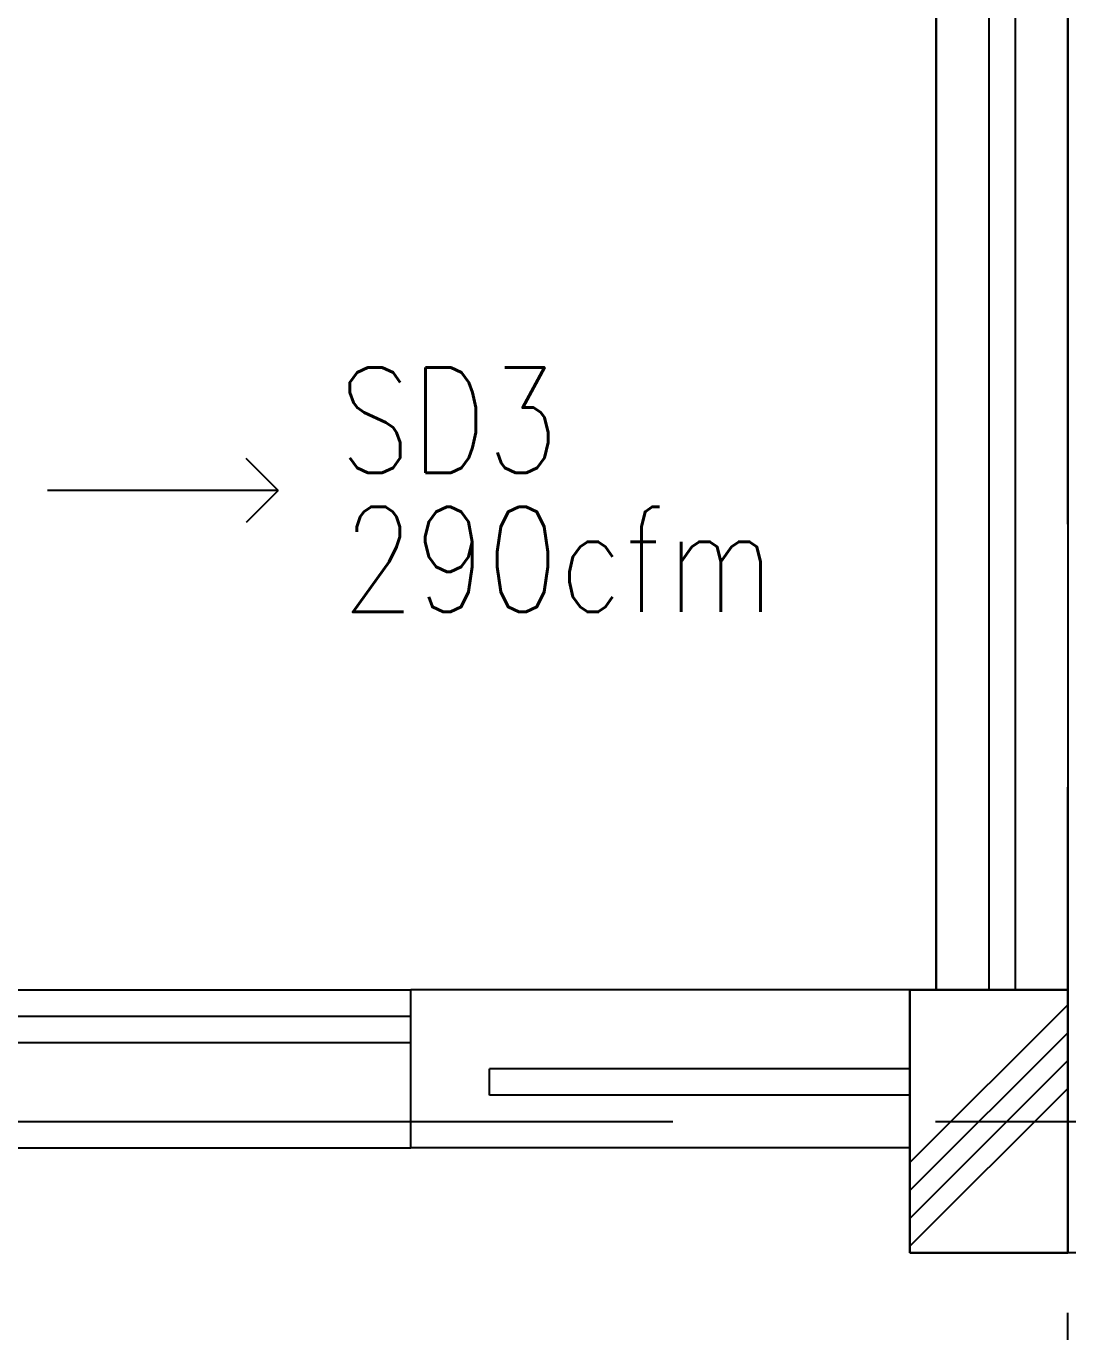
# Model space of a CAD drawing. Extents: x 417866029 to 417866302, y 43498040 to 43498122.
# Drawn here: x 417866070.752 to 417866072.734, y 43498046.286 to 43498048.77 of the extents above; entities that cross this region are included whole.
import ezdxf

# ---------------------------------------------------------------- set-up
doc = ezdxf.new("R2010")
doc.units = 0
doc.header["$MEASUREMENT"] = 0
doc.linetypes.add('CENTERX2', pattern=[4, 2.5, -0.5, 0.5, -0.5])
for name, color, linetype in [('AXES', 11, 'CENTERX2'), ('COL', 7, 'CONTINUOUS'), ('HAT', 11, 'CONTINUOUS'), ('INSUL', 9, 'CONTINUOUS'), ('M-EGU.', 2, 'CONTINUOUS'), ('M-TEXT', 2, 'CONTINUOUS'), ('ROOF', 7, 'CONTINUOUS'), ('WALL', 9, 'CONTINUOUS'), ('WIN', 9, 'CONTINUOUS')]:
    doc.layers.add(name, color=color, linetype=linetype)
doc.styles.add('ROMANS', font='ROMANS.shx', dxfattribs={"width": 0.6})

msp = doc.modelspace()

# ---------------------------------------------------------------- hatches: boundary and pattern name
at = {"layer": 'HAT', "linetype": 'ByBlock', "ltscale": 0.3}
h = msp.add_hatch(dxfattribs=at)
h.set_pattern_fill('ANSI31', color=256, scale=300, style=0)
h.set_pattern_definition([(45.000427, (417865813.940835, 43497964.075243), (-0.026516163, 0.026516558), [])])
h.paths.add_polyline_path([(417866072.7337, 43498046.9364), (417866072.4337, 43498046.9364), (417866072.4337, 43498046.6864), (417866072.7337, 43498046.6864)])
h.paths.add_polyline_path([(417866072.7337, 43498046.6864), (417866072.4337, 43498046.6864), (417866072.4337, 43498046.4364), (417866072.7337, 43498046.4364)])

# ---------------------------------------------------------------- linework, layer by layer
at = {"layer": 'AXES'}
for p, q in [((417866072.7337, 43498039.8221), (417866072.7337, 43498117.9589)), ((417866029.4822, 43498046.6864), (417866099.7737, 43498046.6864))]:
    msp.add_line(p, q, dxfattribs=at)
at = {"layer": 'COL'}
for p, q in [((417866072.4337, 43498046.9364), (417866072.7337, 43498046.9364)), ((417866072.4337, 43498046.4364), (417866072.4337, 43498046.9364)), ((417866072.7337, 43498046.9364), (417866072.7337, 43498046.4364)), ((417866072.7337, 43498046.4364), (417866072.4337, 43498046.4364))]:
    msp.add_line(p, q, dxfattribs=at)
at = {"layer": 'INSUL'}
for p, q in [((417866072.5837, 43498053.5364), (417866072.5837, 43498046.9364)), ((417866072.6337, 43498053.5364), (417866072.6337, 43498046.9364)), ((417866071.6337, 43498046.7364), (417866071.6337, 43498046.7864)), ((417866072.4337, 43498046.7864), (417866071.6337, 43498046.7864)), ((417866072.4337, 43498046.7364), (417866071.6337, 43498046.7364))]:
    msp.add_line(p, q, dxfattribs=at)
at = {"layer": 'M-EGU.'}
for q in [(417866071.1707, 43498047.9475), (417866070.793, 43498047.8864), (417866071.1707, 43498047.8253)]:
    msp.add_line((417866071.2318, 43498047.8864), q, dxfattribs=at)
at = {"layer": 'ROOF'}
msp.add_line((417866079.1087, 43498046.4364), (417866072.7337, 43498046.4364), dxfattribs=at)
at = {"layer": 'WALL'}
for p, q in [((417866072.7337, 43498053.5364), (417866072.7337, 43498046.9364)), ((417866072.4837, 43498051.4114), (417866072.4837, 43498046.9364)), ((417866072.4837, 43498046.9364), (417866072.4837, 43498051.4114)), ((417866072.4837, 43498046.9364), (417866072.4837, 43498051.4114)), ((417866072.4837, 43498046.9364), (417866072.4837, 43498051.4114)), ((417866071.4837, 43498046.6364), (417866071.4837, 43498046.9364)), ((417866072.4337, 43498046.9364), (417866071.4837, 43498046.9364)), ((417866072.4337, 43498046.6364), (417866071.4837, 43498046.6364))]:
    msp.add_line(p, q, dxfattribs=at)
at = {"layer": 'WALL', "linetype": 'ByBlock', "ltscale": 0.3}
msp.add_lwpolyline([(417866072.4337, 43498046.4364), (417866072.7337, 43498046.4364), (417866072.7337, 43498046.9364), (417866072.4337, 43498046.9364)], close=True, dxfattribs=at)
at = {"layer": 'WIN'}
for p, q in [((417866070.6837, 43498046.9364), (417866071.4837, 43498046.9364)), ((417866070.6837, 43498046.8864), (417866071.4837, 43498046.8864)), ((417866070.6837, 43498046.8364), (417866071.4837, 43498046.8364)), ((417866070.6837, 43498046.6364), (417866071.4837, 43498046.6364))]:
    msp.add_line(p, q, dxfattribs=at)

# ---------------------------------------------------------------- texts
at = {"layer": 'M-TEXT', "style": 'ROMANS', "width": 0.8}
for s, p in [('SD3', (417866071.3473, 43498047.9203)), ('290cfm', (417866071.3536, 43498047.6555))]:
    msp.add_text(s, height=0.2, dxfattribs=at).set_placement(p)

doc.saveas('drawing.dxf')
